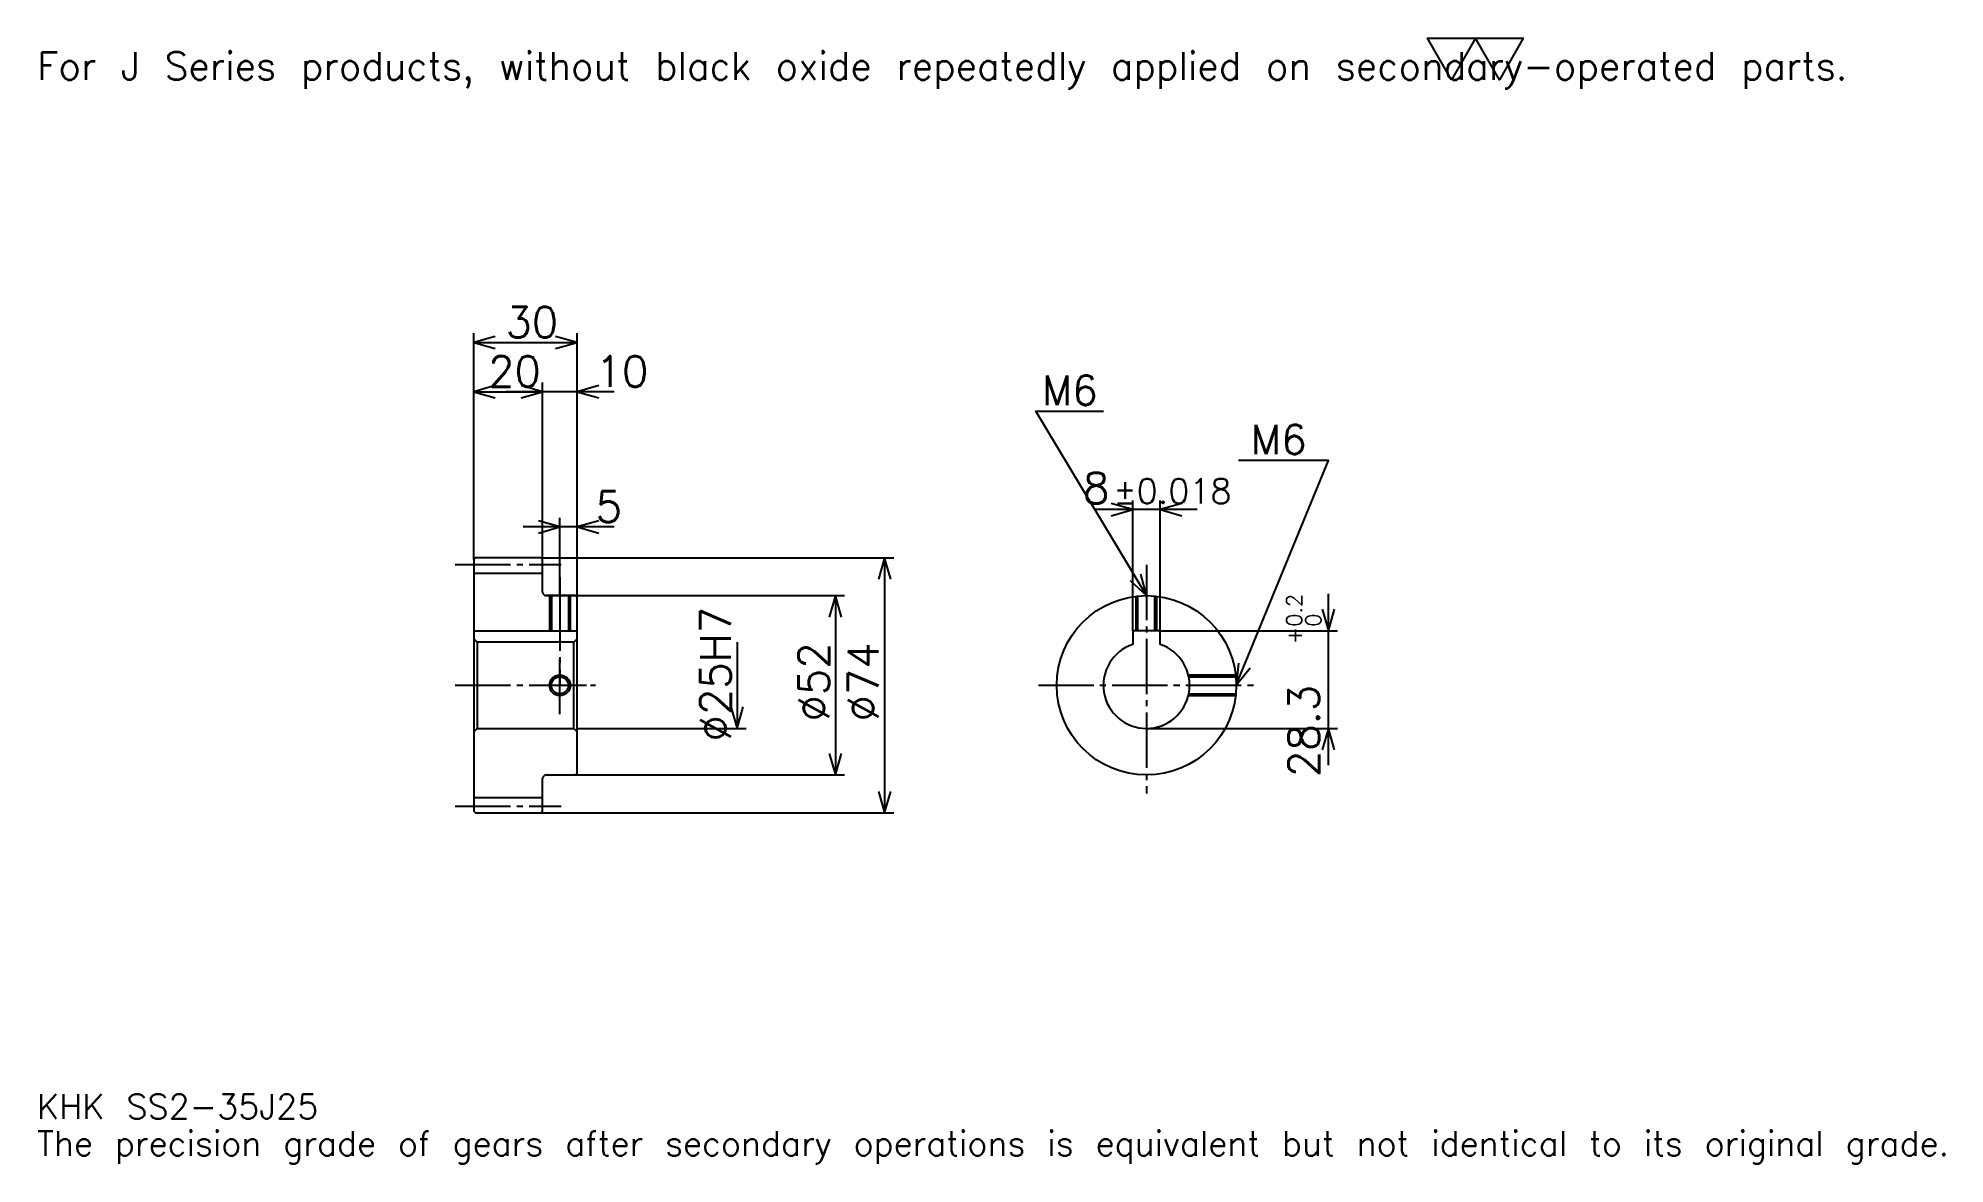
# Model space of a CAD drawing. Extents: x 18 to 571, y 7 to 333.
import ezdxf

# ---------------------------------------------------------------- set-up
doc = ezdxf.new("R2010")
doc.units = 0
doc.linetypes.add('DASHDOT', pattern=[21.391305, 16.043478, -1.782609, 1.782609, -1.782609])
doc.layers.get('0').update_dxf_attribs({"linetype": 'CONTINUOUS'})
doc.layers.add('DASHDOT', color=6, linetype='DASHDOT')
doc.styles.add('KANJI', font='TXT', dxfattribs={"bigfont": 'BIGFONT'})

msp = doc.modelspace()

# ---------------------------------------------------------------- linework, layer by layer
at = {"color": 5}
for p, q in [((144.391296, 182.282608), (144.391296, 247.347824)), ((144.391296, 244.67392), (174.391296, 244.67392)), ((174.391296, 182.282608), (174.391296, 247.347824)), ((164.391296, 182.282608), (164.391296, 233.086945)), ((144.391296, 230.41304), (164.391296, 230.41304)), ((185.086945, 230.41304), (153.695648, 230.41304)), ((169.391296, 182.282608), (169.391296, 193.869568)), ((354.130432, 196.239136), (324.739136, 196.239136)), ((335.434753, 161.082611), (335.434753, 198.91304)), ((343.434753, 161.082611), (343.434753, 198.91304)), ((185.086945, 191.195648), (158.695648, 191.195648)), ((144.391296, 181.782608), (144.391296, 182.282608)), ((163.891296, 182.282608), (174.391296, 182.282608)), ((164.391296, 181.782608), (164.391296, 182.282608)), ((169.391296, 171.282608), (169.391296, 182.282608)), ((169.391296, 171.282608), (169.391296, 182.282608)), ((174.391296, 182.282608), (266.195648, 182.282608)), ((174.391296, 170.782608), (174.391296, 182.282608)), ((263.521729, 182.282608), (263.521729, 108.282608)), ((392.173889, 122.08696), (392.173889, 171.778259)), ((165.391296, 171.282608), (174.391296, 171.282608)), ((174.391296, 171.282608), (251.934784, 171.282608)), ((249.260864, 171.282608), (249.260864, 119.282608)), ((343.434753, 161.082611), (394.847809, 161.082611)), ((220.73912, 157.782608), (220.73912, 132.782608)), ((174.391296, 132.782608), (223.413025, 132.782608)), ((339.434753, 132.782608), (394.847809, 132.782608)), ((165.391296, 119.282608), (174.391296, 119.282608)), ((174.391296, 119.282608), (251.934784, 119.282608)), ((163.891296, 108.282608), (174.391296, 108.282608)), ((174.391296, 108.282608), (266.195648, 108.282608))]:
    msp.add_line(p, q, dxfattribs=at)
at = {"color": 4}
for p, q in [((144.391296, 177.782608), (164.391296, 177.782608)), ((144.391296, 161.082611), (174.391296, 161.082611)), ((145.391296, 157.782608), (145.391296, 132.782608)), ((173.391296, 157.782608), (174.391296, 158.782608)), ((173.391296, 132.782608), (174.391296, 131.782608)), ((144.391296, 112.782608), (164.391296, 112.782608))]:
    msp.add_line(p, q, dxfattribs=at)
at = {"color": 7}
msp.add_lwpolyline([(427.82608, 320.869568), (420.873901, 332.920013), (448.682617, 332.920013), (441.730438, 320.869568), (434.778259, 332.920013), (427.82608, 320.869568)], dxfattribs=at)
at = {"color": 5}
for points in [[(150.630432, 246.456512), (144.391296, 244.67392), (150.630432, 242.891296)], [(168.152161, 242.891296), (174.391296, 244.67392), (168.152161, 246.456512)], [(150.630432, 232.195648), (144.391296, 230.41304), (150.630432, 228.630432)], [(158.152161, 228.630432), (164.391296, 230.41304), (158.152161, 232.195648)], [(158.152161, 228.630432), (164.391296, 230.41304), (158.152161, 232.195648)], [(180.630432, 232.195648), (174.391296, 230.41304), (180.630432, 228.630432)], [(339.434753, 171.282608), (307.347839, 224.760864), (326.956512, 224.760864)], [(365.434753, 145.282608), (392.173889, 210.5), (366.147827, 210.5)], [(329.195618, 194.456512), (335.434753, 196.239136), (329.195618, 198.021729)], [(349.673889, 198.021729), (343.434753, 196.239136), (349.673889, 194.456512)], [(163.152161, 189.41304), (169.391296, 191.195648), (163.152161, 192.978256)], [(180.630432, 192.978256), (174.391296, 191.195648), (180.630432, 189.41304)], [(265.304321, 176.043472), (263.521729, 182.282608), (261.739136, 176.043472)], [(334.696167, 175.715469), (339.434753, 171.282608), (337.753357, 177.549759)], [(251.043472, 165.043472), (249.260864, 171.282608), (247.478256, 165.043472)], [(390.391296, 167.321747), (392.173889, 161.082611), (393.956482, 167.321747)], [(366.152222, 151.731613), (365.434753, 145.282608), (369.450958, 150.379135)], [(218.956512, 139.021744), (220.73912, 132.782608), (222.521729, 139.021744)], [(393.956482, 126.54348), (392.173889, 132.782608), (390.391296, 126.54348)], [(247.478256, 125.521736), (249.260864, 119.282608), (251.043472, 125.521736)], [(261.739136, 114.521736), (263.521729, 108.282608), (265.304321, 114.521736)]]:
    msp.add_lwpolyline(points, dxfattribs=at)
at = {"color": 4}
for points in [[(164.391296, 172.282608), (164.391296, 181.782608), (163.891296, 182.282608), (144.891296, 182.282608), (144.391296, 181.782608), (144.391296, 131.782608)], [(165.391296, 119.282608), (173.891296, 119.282608), (174.391296, 119.782608), (174.391296, 170.782608), (173.891296, 171.282608), (165.391296, 171.282608)], [(166.391296, 171.282608), (166.391296, 161.082611)], [(166.931305, 171.282608), (166.931305, 161.082611)], [(171.851288, 171.282608), (171.851288, 161.082611)], [(172.391296, 171.282608), (172.391296, 161.082611)], [(336.434753, 161.082611), (336.434753, 171.108948)], [(336.974762, 161.082611), (336.974762, 171.16597)], [(341.894775, 161.082611), (341.894775, 171.16597)], [(342.434753, 161.082611), (342.434753, 171.108948)], [(343.434753, 157.12532), (343.434753, 161.082611), (335.434753, 161.082611), (335.434753, 157.12532)], [(144.391296, 131.782608), (145.391296, 132.782608), (173.391296, 132.782608), (173.391296, 157.782608), (145.391296, 157.782608), (144.391296, 158.782608)], [(351.569427, 148.282608), (365.261108, 148.282608)], [(351.690308, 147.742615), (365.318115, 147.742615)], [(351.569427, 142.282608), (365.261108, 142.282608)], [(351.690308, 142.822601), (365.318115, 142.822601)], [(144.391296, 131.782608), (144.391296, 108.782608), (144.891296, 108.282608), (163.891296, 108.282608), (164.391296, 108.782608), (164.391296, 118.282608)]]:
    msp.add_lwpolyline(points, dxfattribs=at)
for centre, radius in [((339.434753, 145.282608), 26), ((169.391296, 145.282608), 2.46)]:
    msp.add_circle(centre, radius, dxfattribs=at)
at = {"color": 7}
msp.add_circle((169.391296, 145.282608), 3, dxfattribs=at)
at = {"color": 4}
for centre, radius, start, end in [((165.391296, 172.282608), 1, 180, 270), ((339.434753, 145.282608), 12.5, 108.66292518, 71.33707482), ((165.391296, 118.282608), 1, 90, 180)]:
    msp.add_arc(centre, radius, start, end, dxfattribs=at)
at = {"layer": 'DASHDOT', "color": 7}
for p, q in [((139.043472, 180.282608), (169.73912, 180.282608)), ((339.434753, 180.195648), (339.434753, 113.934784)), ((169.391296, 171.282608), (169.391296, 145.282608)), ((139.043472, 145.282608), (179.73912, 145.282608)), ((308.086945, 145.282608), (370.782593, 145.282608)), ((139.043472, 110.282608), (169.73912, 110.282608))]:
    msp.add_line(p, q, dxfattribs=at)
for points in [[(169.391296, 176.630432), (169.391296, 155.734787)], [(169.391296, 136.934784), (169.391296, 153.630432)], [(161.043472, 145.282608), (177.73912, 145.282608)]]:
    msp.add_lwpolyline(points, dxfattribs=at)

# ---------------------------------------------------------------- texts
at = {"color": 7, "style": 'KANJI'}
for s, height, p in [('For J Series products, without black oxide repeatedly applied on secondary-operated parts.', 8.021739, (17.826086, 320.869568)), ('30', 8.913043, (153.597824, 246.100006)), ('20', 8.913043, (148.597824, 231.839127)), ('10', 8.913043, (179.73912, 231.839127)), ('M6', 8.556522, (309.130432, 226.543488)), ('M6', 8.556522, (369.713013, 212.282608)), ('8', 8.913043, (321.036499, 198.021729)), ('%%p0.018', 7.130435, (329.859314, 198.021729)), ('5', 8.913043, (179.73912, 192.621735)), ('KHK SS2-35J25', 7.130435, (17.826086, 19.608696)), ('The precision grade of gears after secondary operations is equivalent but not identical to its original grade.', 7.130435, (17.826086, 8.913043))]:
    msp.add_text(s, height=height, dxfattribs=at).set_placement(p)
for s, height, p in [('%%c25H7', 8.913043, (218.956512, 129.016296)), ('0.2', 4.456522, (384.508667, 162.25882)), ('+', 4.456522, (384.508667, 157.267502)), ('0', 4.456522, (390.03476, 162.25882)), ('%%c52', 8.913043, (247.478256, 134.809784)), ('%%c74', 8.913043, (261.739136, 134.809784)), ('28.3', 8.913043, (389.499969, 118.688324))]:
    msp.add_text(s, height=height, rotation=90, dxfattribs=at).set_placement(p)

doc.saveas('drawing.dxf')
